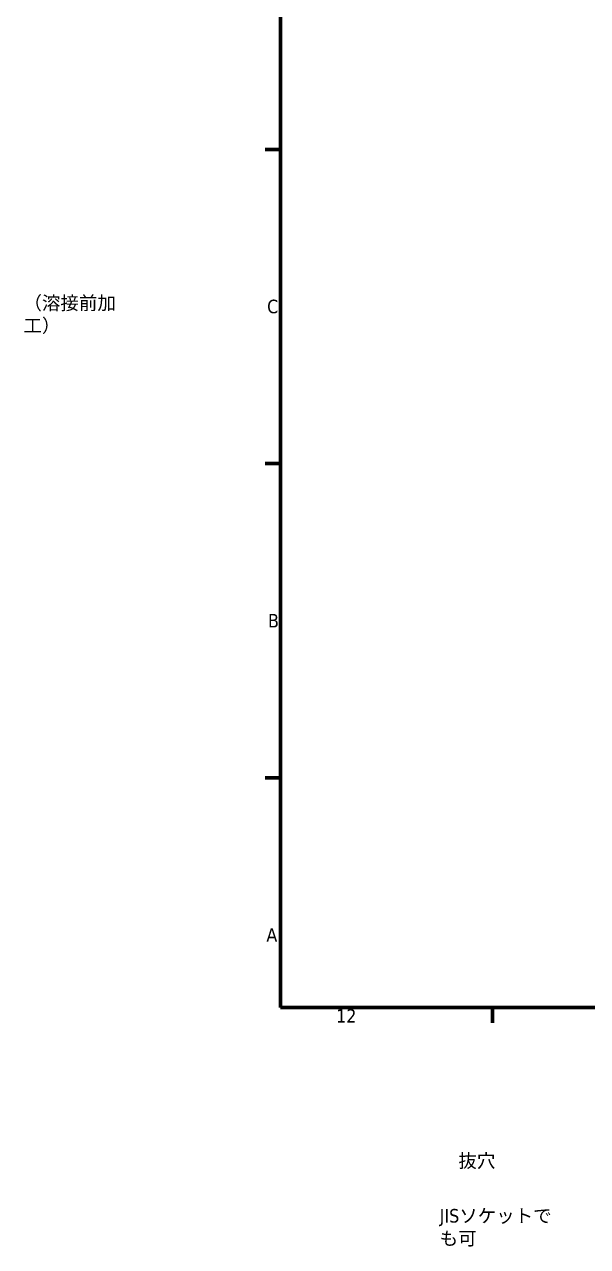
# Model space of a CAD drawing. Header units: millimetres. Extents: x -405 to 8410, y -405 to 5940.
# Drawn here: x -405 to 925, y -365 to 2523 of the extents above; entities that cross this region are included whole.
import ezdxf

# ---------------------------------------------------------------- set-up
doc = ezdxf.new("R2010")
doc.units = ezdxf.units.MM
doc.header["$LTSCALE"] = 10
doc.layers.add('Border (ISO)', color=7, linetype='Continuous', lineweight=70)
doc.layers.add('Symbol (ISO)', color=7, linetype='Continuous', lineweight=25)
doc.styles.add('MX_NOTE_STANDARD', font='tahoma.ttf')
doc.styles.add('Note Text (JIS)', font='tahoma.ttf')

# ---------------------------------------------------------------- blocks, each defined once
blk = doc.blocks.new('図面枠 既定の図面枠')
at = {"layer": 'Border (ISO)'}
for p, q in [((20, 222.75), (16.4, 222.75)), ((20, 148.5), (16.4, 148.5)), ((20, 74.25), (16.4, 74.25)), ((70.08, 20), (70.08, 16.4))]:
    blk.add_line(p, q, dxfattribs=at)
at = {"layer": 'Border (ISO)', "flags": 128}
blk.add_lwpolyline([(20, 20), (20, 574), (821, 574), (821, 20), (20, 20)], dxfattribs=at)
at = {"layer": 'Border (ISO)', "char_height": 3.2, "attachment_point": 7, "style": 'MX_NOTE_STANDARD'}
for s, insert in [('C', (16.82, 183.97)), ('B', (17.02, 109.78)), ('A', (16.64, 35.53)), ('12', (33.12, 16.4))]:
    blk.add_mtext(s, dxfattribs=dict(at, insert=insert))

msp = doc.modelspace()

# ---------------------------------------------------------------- block references
at = {"xscale": 10, "yscale": 10, "zscale": 10}
msp.add_blockref('図面枠 既定の図面枠', (0, 0), dxfattribs=at)

# ---------------------------------------------------------------- texts
at = {"layer": 'Symbol (ISO)', "char_height": 32, "attachment_point": 1, "style": 'Note Text (JIS)'}
for s, insert, width in [('\\fTahoma|b0|i0;（溶接前加工）', (-407.316, 1880.553), 264.06484), ('\\fTahoma|b0|i0;抜穴', (620.177, -146.31), 88.01297), ('\\fTahoma|b0|i0;JISソケットでも可', (575.898, -276.175), 296.97244)]:
    msp.add_mtext(s, dxfattribs=dict(at, insert=insert, width=width))

doc.saveas('drawing.dxf')
